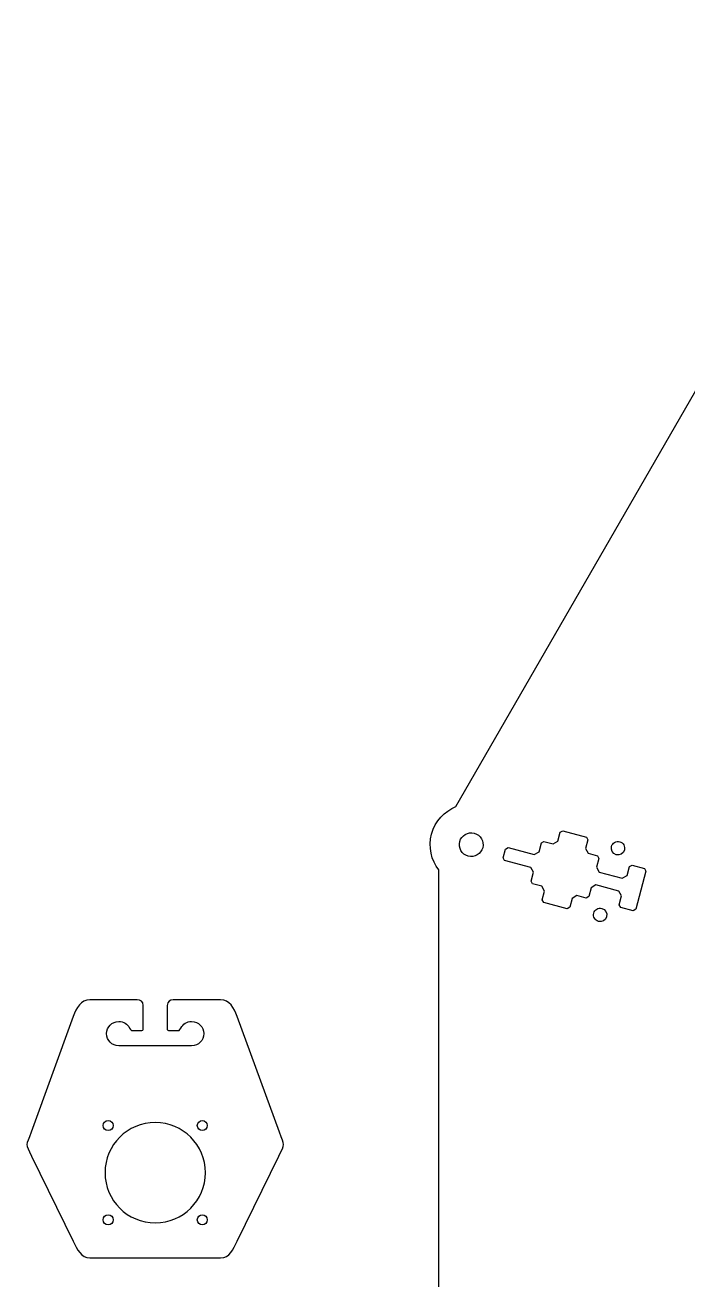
# Model space of a CAD drawing. Header units: inches. Extents: x -31.6 to 31.6, y -14.3 to 14.3.
# Drawn here: x -31.63 to -23.04, y -1.96 to 14.29 of the extents above; entities that cross this region are included whole.
import ezdxf

# ---------------------------------------------------------------- set-up
doc = ezdxf.new("R2010")
doc.units = ezdxf.units.IN
doc.header["$MEASUREMENT"] = 0
doc.layers.add('Layer 1', color=7, linetype='Continuous')

msp = doc.modelspace()

# ---------------------------------------------------------------- linework, layer by layer
at = {"layer": 'Layer 1', "color": 250}
for points, knots in [([(-15.469, -14.147), (-15.469, -14.147), (-13.106, -14.147), (-13.106, -14.147), (-13.106, -14.147), (-13.038, -14.144), (-12.965, -14.117), (-12.965, -13.992), (-12.965, -13.992), (-12.965, -13.992), (-12.965, -13.097), (-12.965, -13.097), (-12.965, -13.097), (-12.965, -13.032), (-12.911, -12.978), (-12.846, -12.978), (-12.846, -12.978), (-12.846, -12.978), (-12.825, -12.978), (-12.825, -12.978), (-12.825, -12.978), (-12.784, -12.978), (-12.746, -12.958), (-12.746, -12.905), (-12.746, -12.905), (-12.746, -12.905), (-12.748, -12.021), (-12.748, -12.021), (-12.748, -12.021), (-12.748, -11.934), (-12.678, -11.863), (-12.591, -11.863), (-12.591, -11.863), (-12.53, -11.863), (-12.477, -11.898), (-12.451, -11.948), (-12.451, -11.948), (-12.432, -11.984), (-12.433, -11.982), (-12.374, -11.982), (-12.374, -11.982), (-12.374, -11.982), (-12.305, -11.982), (-12.305, -11.982), (-12.305, -11.982), (-12.282, -11.982), (-12.273, -11.974), (-12.273, -11.951), (-12.273, -11.951), (-12.273, -11.951), (-12.273, -11.657), (-12.273, -11.657), (-12.273, -11.657), (-12.273, -11.657), (-12.273, -11.097), (-12.273, -11.097), (-12.273, -11.097), (-12.273, -11.074), (-12.282, -11.067), (-12.305, -11.067), (-12.305, -11.067), (-12.305, -11.067), (-12.374, -11.067), (-12.374, -11.067), (-12.374, -11.067), (-12.433, -11.067), (-12.432, -11.064), (-12.451, -11.1), (-12.451, -11.1), (-12.477, -11.15), (-12.53, -11.185), (-12.591, -11.185), (-12.591, -11.185), (-12.678, -11.185), (-12.748, -11.115), (-12.748, -11.028), (-12.748, -11.028), (-12.748, -10.941), (-12.678, -10.87), (-12.591, -10.87), (-12.591, -10.87), (-12.591, -10.87), (-12.118, -10.87), (-12.118, -10.87), (-12.118, -10.87), (-12.118, -10.87), (-11.646, -10.87), (-11.646, -10.87), (-11.646, -10.87), (-11.559, -10.87), (-11.488, -10.941), (-11.488, -11.028), (-11.488, -11.028), (-11.488, -11.115), (-11.559, -11.185), (-11.646, -11.185), (-11.646, -11.185), (-11.707, -11.185), (-11.759, -11.15), (-11.786, -11.1), (-11.786, -11.1), (-11.804, -11.064), (-11.803, -11.067), (-11.863, -11.067), (-11.863, -11.067), (-11.863, -11.067), (-11.931, -11.067), (-11.931, -11.067), (-11.931, -11.067), (-11.954, -11.067), (-11.963, -11.074), (-11.963, -11.097), (-11.963, -11.097), (-11.963, -11.097), (-11.963, -11.657), (-11.963, -11.657), (-11.963, -11.657), (-11.963, -11.657), (-11.963, -11.951), (-11.963, -11.951), (-11.963, -11.951), (-11.963, -11.974), (-11.954, -11.982), (-11.931, -11.982), (-11.931, -11.982), (-11.931, -11.982), (-11.863, -11.982), (-11.863, -11.982), (-11.863, -11.982), (-11.803, -11.982), (-11.804, -11.984), (-11.786, -11.948), (-11.786, -11.948), (-11.759, -11.898), (-11.707, -11.863), (-11.646, -11.863), (-11.646, -11.863), (-11.559, -11.863), (-11.488, -11.934), (-11.488, -12.021), (-11.488, -12.021), (-11.488, -12.021), (-11.49, -12.905), (-11.49, -12.905), (-11.49, -12.905), (-11.49, -12.958), (-11.453, -12.978), (-11.411, -12.978), (-11.411, -12.978), (-11.411, -12.978), (-11.39, -12.978), (-11.39, -12.978), (-11.39, -12.978), (-11.325, -12.978), (-11.272, -13.032), (-11.272, -13.097), (-11.272, -13.097), (-11.272, -13.097), (-11.272, -13.992), (-11.272, -13.992), (-11.272, -13.992), (-11.271, -14.117), (-11.198, -14.144), (-11.13, -14.147), (-11.13, -14.147), (-11.13, -14.147), (-8.768, -14.147), (-8.768, -14.147), (-8.768, -14.147), (-8.64, -14.246), (-8.47, -14.287), (-8.302, -14.242), (-8.302, -14.242), (-8.134, -14.197), (-8.007, -14.076), (-7.946, -13.927), (-7.946, -13.927), (-7.946, -13.927), (-2.143, -10.576), (-2.143, -10.576), (-2.143, -10.576), (-1.983, -10.599), (-1.815, -10.548), (-1.692, -10.426), (-1.692, -10.426), (-1.57, -10.303), (-1.519, -10.135), (-1.542, -9.975), (-1.542, -9.975), (-1.542, -9.975), (1.809, -4.172), (1.809, -4.172), (1.809, -4.172), (1.958, -4.111), (2.079, -3.984), (2.124, -3.816), (2.124, -3.816), (2.169, -3.648), (2.128, -3.478), (2.029, -3.35), (2.029, -3.35), (2.029, -3.35), (2.029, 3.351), (2.029, 3.351), (2.029, 3.351), (2.128, 3.478), (2.168, 3.648), (2.124, 3.816), (2.124, 3.816), (2.079, 3.984), (1.958, 4.111), (1.809, 4.172), (1.809, 4.172), (1.809, 4.172), (-1.542, 9.975), (-1.542, 9.975), (-1.542, 9.975), (-1.52, 10.135), (-1.57, 10.303), (-1.693, 10.426), (-1.693, 10.426), (-1.815, 10.548), (-1.983, 10.599), (-2.143, 10.576), (-2.143, 10.576), (-2.143, 10.576), (-7.947, 13.927), (-7.947, 13.927), (-7.947, 13.927), (-8.007, 14.076), (-8.134, 14.197), (-8.302, 14.242), (-8.302, 14.242), (-8.47, 14.287), (-8.64, 14.246), (-8.767, 14.147), (-8.767, 14.147), (-8.767, 14.147), (-15.469, 14.147), (-15.469, 14.147), (-15.469, 14.147), (-15.596, 14.246), (-15.766, 14.287), (-15.934, 14.242), (-15.934, 14.242), (-16.102, 14.197), (-16.229, 14.076), (-16.29, 13.927), (-16.29, 13.927), (-16.29, 13.927), (-22.093, 10.576), (-22.093, 10.576), (-22.093, 10.576), (-22.253, 10.598), (-22.421, 10.548), (-22.544, 10.426), (-22.544, 10.426), (-22.667, 10.303), (-22.717, 10.135), (-22.694, 9.975), (-22.694, 9.975), (-22.694, 9.975), (-26.045, 4.171), (-26.045, 4.171), (-26.045, 4.171), (-26.194, 4.111), (-26.315, 3.984), (-26.36, 3.816), (-26.36, 3.816), (-26.405, 3.648), (-26.364, 3.478), (-26.265, 3.351), (-26.265, 3.351), (-26.265, 3.351), (-26.265, -3.351), (-26.265, -3.351), (-26.265, -3.351), (-26.364, -3.478), (-26.405, -3.648), (-26.36, -3.816), (-26.36, -3.816), (-26.315, -3.984), (-26.194, -4.111), (-26.045, -4.172), (-26.045, -4.172), (-26.045, -4.172), (-22.694, -9.975), (-22.694, -9.975), (-22.694, -9.975), (-22.717, -10.135), (-22.667, -10.303), (-22.544, -10.426), (-22.544, -10.426), (-22.421, -10.548), (-22.253, -10.599), (-22.093, -10.576), (-22.093, -10.576), (-22.093, -10.576), (-16.29, -13.927), (-16.29, -13.927), (-16.29, -13.927), (-16.229, -14.076), (-16.102, -14.197), (-15.934, -14.242), (-15.934, -14.242), (-15.766, -14.287), (-15.596, -14.246), (-15.469, -14.147)], [0, 0, 0, 0, 0.012821, 0.012821, 0.012821, 0.012821, 0.025641, 0.025641, 0.025641, 0.025641, 0.038462, 0.038462, 0.038462, 0.038462, 0.051282, 0.051282, 0.051282, 0.051282, 0.064103, 0.064103, 0.064103, 0.064103, 0.076923, 0.076923, 0.076923, 0.076923, 0.089744, 0.089744, 0.089744, 0.089744, 0.102564, 0.102564, 0.102564, 0.102564, 0.115385, 0.115385, 0.115385, 0.115385, 0.128205, 0.128205, 0.128205, 0.128205, 0.141026, 0.141026, 0.141026, 0.141026, 0.153846, 0.153846, 0.153846, 0.153846, 0.166667, 0.166667, 0.166667, 0.166667, 0.179487, 0.179487, 0.179487, 0.179487, 0.192308, 0.192308, 0.192308, 0.192308, 0.205128, 0.205128, 0.205128, 0.205128, 0.217949, 0.217949, 0.217949, 0.217949, 0.230769, 0.230769, 0.230769, 0.230769, 0.24359, 0.24359, 0.24359, 0.24359, 0.25641, 0.25641, 0.25641, 0.25641, 0.269231, 0.269231, 0.269231, 0.269231, 0.282051, 0.282051, 0.282051, 0.282051, 0.294872, 0.294872, 0.294872, 0.294872, 0.307692, 0.307692, 0.307692, 0.307692, 0.320513, 0.320513, 0.320513, 0.320513, 0.333333, 0.333333, 0.333333, 0.333333, 0.346154, 0.346154, 0.346154, 0.346154, 0.358974, 0.358974, 0.358974, 0.358974, 0.371795, 0.371795, 0.371795, 0.371795, 0.384615, 0.384615, 0.384615, 0.384615, 0.397436, 0.397436, 0.397436, 0.397436, 0.410256, 0.410256, 0.410256, 0.410256, 0.423077, 0.423077, 0.423077, 0.423077, 0.435897, 0.435897, 0.435897, 0.435897, 0.448718, 0.448718, 0.448718, 0.448718, 0.461538, 0.461538, 0.461538, 0.461538, 0.474359, 0.474359, 0.474359, 0.474359, 0.487179, 0.487179, 0.487179, 0.487179, 0.5, 0.5, 0.5, 0.5, 0.512821, 0.512821, 0.512821, 0.512821, 0.525641, 0.525641, 0.525641, 0.525641, 0.538462, 0.538462, 0.538462, 0.538462, 0.551282, 0.551282, 0.551282, 0.551282, 0.564103, 0.564103, 0.564103, 0.564103, 0.576923, 0.576923, 0.576923, 0.576923, 0.589744, 0.589744, 0.589744, 0.589744, 0.602564, 0.602564, 0.602564, 0.602564, 0.615385, 0.615385, 0.615385, 0.615385, 0.628205, 0.628205, 0.628205, 0.628205, 0.641026, 0.641026, 0.641026, 0.641026, 0.653846, 0.653846, 0.653846, 0.653846, 0.666667, 0.666667, 0.666667, 0.666667, 0.679487, 0.679487, 0.679487, 0.679487, 0.692308, 0.692308, 0.692308, 0.692308, 0.705128, 0.705128, 0.705128, 0.705128, 0.717949, 0.717949, 0.717949, 0.717949, 0.730769, 0.730769, 0.730769, 0.730769, 0.74359, 0.74359, 0.74359, 0.74359, 0.75641, 0.75641, 0.75641, 0.75641, 0.769231, 0.769231, 0.769231, 0.769231, 0.782051, 0.782051, 0.782051, 0.782051, 0.794872, 0.794872, 0.794872, 0.794872, 0.807692, 0.807692, 0.807692, 0.807692, 0.820513, 0.820513, 0.820513, 0.820513, 0.833333, 0.833333, 0.833333, 0.833333, 0.846154, 0.846154, 0.846154, 0.846154, 0.858974, 0.858974, 0.858974, 0.858974, 0.871795, 0.871795, 0.871795, 0.871795, 0.884615, 0.884615, 0.884615, 0.884615, 0.897436, 0.897436, 0.897436, 0.897436, 0.910256, 0.910256, 0.910256, 0.910256, 0.923077, 0.923077, 0.923077, 0.923077, 0.935897, 0.935897, 0.935897, 0.935897, 0.948718, 0.948718, 0.948718, 0.948718, 0.961538, 0.961538, 0.961538, 0.961538, 0.974359, 0.974359, 0.974359, 0.974359, 1, 1, 1, 1]), ([(-25.698, 3.639), (-25.676, 3.721), (-25.725, 3.805), (-25.807, 3.827), (-25.807, 3.827), (-25.889, 3.849), (-25.973, 3.8), (-25.995, 3.718), (-25.995, 3.718), (-26.017, 3.636), (-25.968, 3.552), (-25.886, 3.53), (-25.886, 3.53), (-25.804, 3.508), (-25.72, 3.557), (-25.698, 3.639)], [0, 0, 0, 0, 0.2, 0.2, 0.2, 0.2, 0.4, 0.4, 0.4, 0.4, 0.6, 0.6, 0.6, 0.6, 1, 1, 1, 1]), ([(-23.584, 3.337), (-23.584, 3.337), (-23.604, 3.371), (-23.604, 3.371), (-23.604, 3.371), (-23.604, 3.371), (-23.763, 3.414), (-23.763, 3.414), (-23.763, 3.414), (-23.763, 3.414), (-23.797, 3.394), (-23.797, 3.394), (-23.797, 3.394), (-23.797, 3.394), (-23.828, 3.28), (-23.828, 3.28), (-23.828, 3.28), (-23.828, 3.28), (-23.89, 3.244), (-23.89, 3.244), (-23.89, 3.244), (-23.89, 3.244), (-24.187, 3.324), (-24.187, 3.324), (-24.187, 3.324), (-24.187, 3.324), (-24.223, 3.386), (-24.223, 3.386), (-24.223, 3.386), (-24.223, 3.386), (-24.192, 3.5), (-24.192, 3.5), (-24.192, 3.5), (-24.192, 3.5), (-24.212, 3.534), (-24.212, 3.534), (-24.212, 3.534), (-24.212, 3.534), (-24.33, 3.566), (-24.33, 3.566), (-24.33, 3.566), (-24.33, 3.566), (-24.366, 3.628), (-24.366, 3.628), (-24.366, 3.628), (-24.366, 3.628), (-24.335, 3.742), (-24.335, 3.742), (-24.335, 3.742), (-24.335, 3.742), (-24.355, 3.776), (-24.355, 3.776), (-24.355, 3.776), (-24.355, 3.776), (-24.659, 3.858), (-24.659, 3.858), (-24.659, 3.858), (-24.659, 3.858), (-24.693, 3.838), (-24.693, 3.838), (-24.693, 3.838), (-24.693, 3.838), (-24.724, 3.724), (-24.724, 3.724), (-24.724, 3.724), (-24.724, 3.724), (-24.786, 3.688), (-24.786, 3.688), (-24.786, 3.688), (-24.786, 3.688), (-24.904, 3.72), (-24.904, 3.72), (-24.904, 3.72), (-24.904, 3.72), (-24.938, 3.7), (-24.938, 3.7), (-24.938, 3.7), (-24.938, 3.7), (-24.968, 3.586), (-24.968, 3.586), (-24.968, 3.586), (-24.968, 3.586), (-25.031, 3.55), (-25.031, 3.55), (-25.031, 3.55), (-25.031, 3.55), (-25.37, 3.64), (-25.37, 3.64), (-25.37, 3.64), (-25.37, 3.64), (-25.403, 3.621), (-25.403, 3.621), (-25.403, 3.621), (-25.403, 3.621), (-25.434, 3.507), (-25.434, 3.507), (-25.434, 3.507), (-25.434, 3.507), (-25.414, 3.473), (-25.414, 3.473), (-25.414, 3.473), (-25.414, 3.473), (-25.076, 3.382), (-25.076, 3.382), (-25.076, 3.382), (-25.076, 3.382), (-25.04, 3.32), (-25.04, 3.32), (-25.04, 3.32), (-25.04, 3.32), (-25.07, 3.206), (-25.07, 3.206), (-25.07, 3.206), (-25.07, 3.206), (-25.051, 3.172), (-25.051, 3.172), (-25.051, 3.172), (-25.051, 3.172), (-24.933, 3.14), (-24.933, 3.14), (-24.933, 3.14), (-24.933, 3.14), (-24.897, 3.078), (-24.897, 3.078), (-24.897, 3.078), (-24.897, 3.078), (-24.927, 2.964), (-24.927, 2.964), (-24.927, 2.964), (-24.927, 2.964), (-24.908, 2.93), (-24.908, 2.93), (-24.908, 2.93), (-24.908, 2.93), (-24.604, 2.848), (-24.604, 2.848), (-24.604, 2.848), (-24.604, 2.848), (-24.57, 2.868), (-24.57, 2.868), (-24.57, 2.868), (-24.57, 2.868), (-24.539, 2.982), (-24.539, 2.982), (-24.539, 2.982), (-24.539, 2.982), (-24.477, 3.018), (-24.477, 3.018), (-24.477, 3.018), (-24.477, 3.018), (-24.359, 2.986), (-24.359, 2.986), (-24.359, 2.986), (-24.359, 2.986), (-24.325, 3.006), (-24.325, 3.006), (-24.325, 3.006), (-24.325, 3.006), (-24.294, 3.12), (-24.294, 3.12), (-24.294, 3.12), (-24.294, 3.12), (-24.232, 3.156), (-24.232, 3.156), (-24.232, 3.156), (-24.232, 3.156), (-23.935, 3.077), (-23.935, 3.077), (-23.935, 3.077), (-23.935, 3.077), (-23.899, 3.014), (-23.899, 3.014), (-23.899, 3.014), (-23.899, 3.014), (-23.929, 2.9), (-23.929, 2.9), (-23.929, 2.9), (-23.929, 2.9), (-23.91, 2.866), (-23.91, 2.866), (-23.91, 2.866), (-23.91, 2.866), (-23.75, 2.823), (-23.75, 2.823), (-23.75, 2.823), (-23.75, 2.823), (-23.716, 2.843), (-23.716, 2.843), (-23.716, 2.843), (-23.716, 2.843), (-23.584, 3.337), (-23.584, 3.337)], [0, 0, 0, 0, 0.020408, 0.020408, 0.020408, 0.020408, 0.040816, 0.040816, 0.040816, 0.040816, 0.061224, 0.061224, 0.061224, 0.061224, 0.081633, 0.081633, 0.081633, 0.081633, 0.102041, 0.102041, 0.102041, 0.102041, 0.122449, 0.122449, 0.122449, 0.122449, 0.142857, 0.142857, 0.142857, 0.142857, 0.163265, 0.163265, 0.163265, 0.163265, 0.183673, 0.183673, 0.183673, 0.183673, 0.204082, 0.204082, 0.204082, 0.204082, 0.22449, 0.22449, 0.22449, 0.22449, 0.244898, 0.244898, 0.244898, 0.244898, 0.265306, 0.265306, 0.265306, 0.265306, 0.285714, 0.285714, 0.285714, 0.285714, 0.306122, 0.306122, 0.306122, 0.306122, 0.326531, 0.326531, 0.326531, 0.326531, 0.346939, 0.346939, 0.346939, 0.346939, 0.367347, 0.367347, 0.367347, 0.367347, 0.387755, 0.387755, 0.387755, 0.387755, 0.408163, 0.408163, 0.408163, 0.408163, 0.428571, 0.428571, 0.428571, 0.428571, 0.44898, 0.44898, 0.44898, 0.44898, 0.469388, 0.469388, 0.469388, 0.469388, 0.489796, 0.489796, 0.489796, 0.489796, 0.510204, 0.510204, 0.510204, 0.510204, 0.530612, 0.530612, 0.530612, 0.530612, 0.55102, 0.55102, 0.55102, 0.55102, 0.571429, 0.571429, 0.571429, 0.571429, 0.591837, 0.591837, 0.591837, 0.591837, 0.612245, 0.612245, 0.612245, 0.612245, 0.632653, 0.632653, 0.632653, 0.632653, 0.653061, 0.653061, 0.653061, 0.653061, 0.673469, 0.673469, 0.673469, 0.673469, 0.693878, 0.693878, 0.693878, 0.693878, 0.714286, 0.714286, 0.714286, 0.714286, 0.734694, 0.734694, 0.734694, 0.734694, 0.755102, 0.755102, 0.755102, 0.755102, 0.77551, 0.77551, 0.77551, 0.77551, 0.795918, 0.795918, 0.795918, 0.795918, 0.816327, 0.816327, 0.816327, 0.816327, 0.836735, 0.836735, 0.836735, 0.836735, 0.857143, 0.857143, 0.857143, 0.857143, 0.877551, 0.877551, 0.877551, 0.877551, 0.897959, 0.897959, 0.897959, 0.897959, 0.918367, 0.918367, 0.918367, 0.918367, 0.938776, 0.938776, 0.938776, 0.938776, 0.959184, 0.959184, 0.959184, 0.959184, 1, 1, 1, 1]), ([(-23.862, 3.609), (-23.849, 3.655), (-23.877, 3.703), (-23.923, 3.715), (-23.923, 3.715), (-23.969, 3.728), (-24.017, 3.7), (-24.029, 3.654), (-24.029, 3.654), (-24.041, 3.608), (-24.014, 3.56), (-23.968, 3.548), (-23.968, 3.548), (-23.922, 3.536), (-23.874, 3.563), (-23.862, 3.609)], [0, 0, 0, 0, 0.2, 0.2, 0.2, 0.2, 0.4, 0.4, 0.4, 0.4, 0.6, 0.6, 0.6, 0.6, 1, 1, 1, 1]), ([(-24.093, 2.746), (-24.081, 2.793), (-24.108, 2.84), (-24.154, 2.852), (-24.154, 2.852), (-24.2, 2.865), (-24.248, 2.837), (-24.26, 2.791), (-24.26, 2.791), (-24.273, 2.745), (-24.245, 2.698), (-24.199, 2.685), (-24.199, 2.685), (-24.153, 2.673), (-24.105, 2.7), (-24.093, 2.746)], [0, 0, 0, 0, 0.2, 0.2, 0.2, 0.2, 0.4, 0.4, 0.4, 0.4, 0.6, 0.6, 0.6, 0.6, 1, 1, 1, 1]), ([(-30.786, 1.67), (-30.786, 1.67), (-30.174, 1.67), (-30.174, 1.67), (-30.174, 1.67), (-30.133, 1.67), (-30.095, 1.649), (-30.095, 1.596), (-30.095, 1.596), (-30.095, 1.596), (-30.095, 1.302), (-30.095, 1.302), (-30.095, 1.302), (-30.095, 1.279), (-30.104, 1.271), (-30.127, 1.271), (-30.127, 1.271), (-30.127, 1.271), (-30.195, 1.271), (-30.195, 1.271), (-30.195, 1.271), (-30.255, 1.271), (-30.254, 1.269), (-30.272, 1.305), (-30.272, 1.305), (-30.299, 1.355), (-30.352, 1.39), (-30.412, 1.39), (-30.412, 1.39), (-30.499, 1.39), (-30.57, 1.319), (-30.57, 1.232), (-30.57, 1.232), (-30.57, 1.145), (-30.499, 1.075), (-30.412, 1.075), (-30.412, 1.075), (-30.412, 1.075), (-29.94, 1.075), (-29.94, 1.075), (-29.94, 1.075), (-29.94, 1.075), (-29.468, 1.075), (-29.468, 1.075), (-29.468, 1.075), (-29.381, 1.075), (-29.31, 1.145), (-29.31, 1.232), (-29.31, 1.232), (-29.31, 1.319), (-29.381, 1.39), (-29.468, 1.39), (-29.468, 1.39), (-29.529, 1.39), (-29.581, 1.355), (-29.608, 1.305), (-29.608, 1.305), (-29.626, 1.269), (-29.625, 1.271), (-29.685, 1.271), (-29.685, 1.271), (-29.685, 1.271), (-29.753, 1.271), (-29.753, 1.271), (-29.753, 1.271), (-29.776, 1.271), (-29.785, 1.279), (-29.785, 1.302), (-29.785, 1.302), (-29.785, 1.302), (-29.785, 1.596), (-29.785, 1.596), (-29.785, 1.596), (-29.785, 1.649), (-29.747, 1.67), (-29.706, 1.67), (-29.706, 1.67), (-29.706, 1.67), (-29.094, 1.67), (-29.094, 1.67), (-29.094, 1.67), (-28.976, 1.67), (-28.92, 1.566), (-28.879, 1.456), (-28.879, 1.456), (-28.879, 1.456), (-28.332, -0.045), (-28.332, -0.045), (-28.332, -0.045), (-28.265, -0.228), (-28.254, -0.181), (-28.339, -0.355), (-28.339, -0.355), (-28.339, -0.355), (-28.879, -1.456), (-28.879, -1.456), (-28.879, -1.456), (-28.931, -1.561), (-28.976, -1.67), (-29.094, -1.67), (-29.094, -1.67), (-29.094, -1.67), (-29.94, -1.67), (-29.94, -1.67), (-29.94, -1.67), (-29.94, -1.67), (-30.786, -1.67), (-30.786, -1.67), (-30.786, -1.67), (-30.904, -1.67), (-30.949, -1.561), (-31.001, -1.456), (-31.001, -1.456), (-31.001, -1.456), (-31.541, -0.355), (-31.541, -0.355), (-31.541, -0.355), (-31.626, -0.181), (-31.615, -0.228), (-31.548, -0.045), (-31.548, -0.045), (-31.548, -0.045), (-31.001, 1.456), (-31.001, 1.456), (-31.001, 1.456), (-30.96, 1.566), (-30.904, 1.67), (-30.786, 1.67)], [0, 0, 0, 0, 0.030303, 0.030303, 0.030303, 0.030303, 0.060606, 0.060606, 0.060606, 0.060606, 0.090909, 0.090909, 0.090909, 0.090909, 0.121212, 0.121212, 0.121212, 0.121212, 0.151515, 0.151515, 0.151515, 0.151515, 0.181818, 0.181818, 0.181818, 0.181818, 0.212121, 0.212121, 0.212121, 0.212121, 0.242424, 0.242424, 0.242424, 0.242424, 0.272727, 0.272727, 0.272727, 0.272727, 0.30303, 0.30303, 0.30303, 0.30303, 0.333333, 0.333333, 0.333333, 0.333333, 0.363636, 0.363636, 0.363636, 0.363636, 0.393939, 0.393939, 0.393939, 0.393939, 0.424242, 0.424242, 0.424242, 0.424242, 0.454545, 0.454545, 0.454545, 0.454545, 0.484848, 0.484848, 0.484848, 0.484848, 0.515152, 0.515152, 0.515152, 0.515152, 0.545455, 0.545455, 0.545455, 0.545455, 0.575758, 0.575758, 0.575758, 0.575758, 0.606061, 0.606061, 0.606061, 0.606061, 0.636364, 0.636364, 0.636364, 0.636364, 0.666667, 0.666667, 0.666667, 0.666667, 0.69697, 0.69697, 0.69697, 0.69697, 0.727273, 0.727273, 0.727273, 0.727273, 0.757576, 0.757576, 0.757576, 0.757576, 0.787879, 0.787879, 0.787879, 0.787879, 0.818182, 0.818182, 0.818182, 0.818182, 0.848485, 0.848485, 0.848485, 0.848485, 0.878788, 0.878788, 0.878788, 0.878788, 0.909091, 0.909091, 0.909091, 0.909091, 0.939394, 0.939394, 0.939394, 0.939394, 1, 1, 1, 1]), ([(-30.55, -0.023), (-30.514, -0.023), (-30.485, 0.006), (-30.485, 0.042), (-30.485, 0.042), (-30.485, 0.078), (-30.514, 0.107), (-30.55, 0.107), (-30.55, 0.107), (-30.586, 0.107), (-30.615, 0.078), (-30.615, 0.042), (-30.615, 0.042), (-30.615, 0.006), (-30.586, -0.023), (-30.55, -0.023)], [0, 0, 0, 0, 0.2, 0.2, 0.2, 0.2, 0.4, 0.4, 0.4, 0.4, 0.6, 0.6, 0.6, 0.6, 1, 1, 1, 1]), ([(-29.94, 0.082), (-29.581, 0.082), (-29.29, -0.209), (-29.29, -0.568), (-29.29, -0.568), (-29.29, -0.927), (-29.581, -1.218), (-29.94, -1.218), (-29.94, -1.218), (-30.299, -1.218), (-30.59, -0.927), (-30.59, -0.568), (-30.59, -0.568), (-30.59, -0.209), (-30.299, 0.082), (-29.94, 0.082)], [0, 0, 0, 0, 0.2, 0.2, 0.2, 0.2, 0.4, 0.4, 0.4, 0.4, 0.6, 0.6, 0.6, 0.6, 1, 1, 1, 1]), ([(-29.33, -0.023), (-29.294, -0.023), (-29.265, 0.006), (-29.265, 0.042), (-29.265, 0.042), (-29.265, 0.078), (-29.294, 0.107), (-29.33, 0.107), (-29.33, 0.107), (-29.366, 0.107), (-29.395, 0.078), (-29.395, 0.042), (-29.395, 0.042), (-29.395, 0.006), (-29.366, -0.023), (-29.33, -0.023)], [0, 0, 0, 0, 0.2, 0.2, 0.2, 0.2, 0.4, 0.4, 0.4, 0.4, 0.6, 0.6, 0.6, 0.6, 1, 1, 1, 1]), ([(-30.55, -1.243), (-30.514, -1.243), (-30.485, -1.214), (-30.485, -1.178), (-30.485, -1.178), (-30.485, -1.142), (-30.514, -1.113), (-30.55, -1.113), (-30.55, -1.113), (-30.586, -1.113), (-30.615, -1.142), (-30.615, -1.178), (-30.615, -1.178), (-30.615, -1.214), (-30.586, -1.243), (-30.55, -1.243)], [0, 0, 0, 0, 0.2, 0.2, 0.2, 0.2, 0.4, 0.4, 0.4, 0.4, 0.6, 0.6, 0.6, 0.6, 1, 1, 1, 1]), ([(-29.33, -1.243), (-29.294, -1.243), (-29.265, -1.214), (-29.265, -1.178), (-29.265, -1.178), (-29.265, -1.142), (-29.294, -1.113), (-29.33, -1.113), (-29.33, -1.113), (-29.366, -1.113), (-29.395, -1.142), (-29.395, -1.178), (-29.395, -1.178), (-29.395, -1.214), (-29.366, -1.243), (-29.33, -1.243)], [0, 0, 0, 0, 0.2, 0.2, 0.2, 0.2, 0.4, 0.4, 0.4, 0.4, 0.6, 0.6, 0.6, 0.6, 1, 1, 1, 1])]:
    msp.add_open_spline(points, degree=3, knots=knots, dxfattribs=at)

doc.saveas('drawing.dxf')
